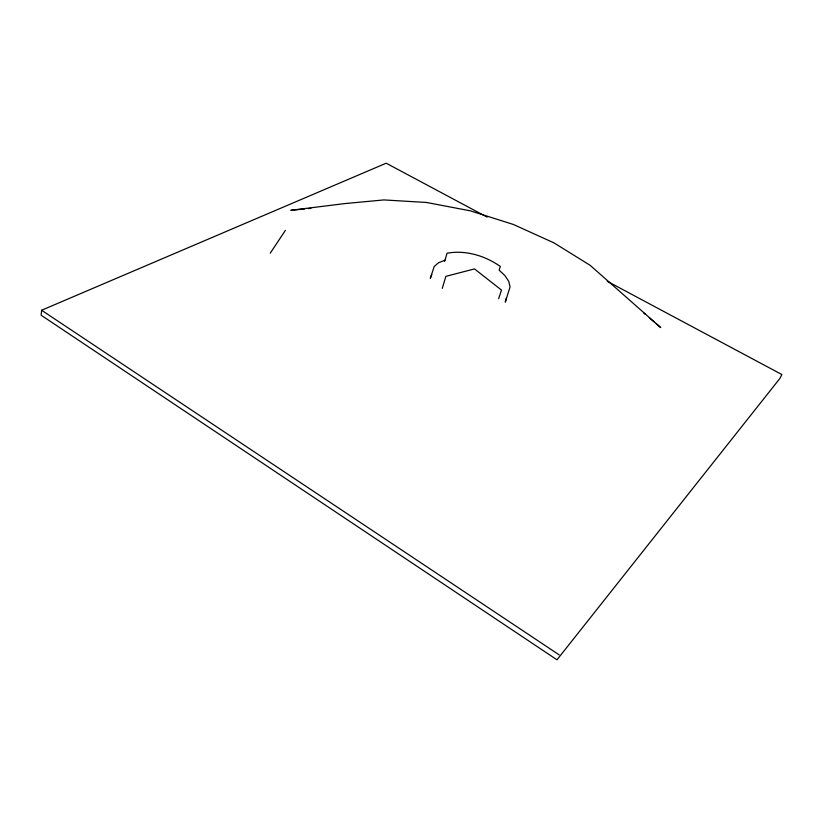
<?xml version="1.0" encoding="UTF-8"?>
<svg xmlns="http://www.w3.org/2000/svg" width="823" height="823" viewBox="0 0 823 823"><rect width="100%" height="100%" fill="white"/><g stroke="black" fill="none" stroke-linecap="round" stroke-linejoin="round"><path stroke-width="1.23" d="M487.093 217.097L386.193 163.201L41.603 310.25L41.15 315.23L556.996 659.799L779.895 378.436L781.85 374.527L607.261 281.281M506.361 298.152L505.291 302.134L510.054 286.908L508.779 281.404L505.034 275.705L499.129 270.191L500.343 266.477C485.117 255.716 465.633 249.853 447.054 253.206L444.626 261.385M442.26 288.4L445.871 276.343L474.501 268.915L501.485 290.066L498.635 298.656M431.797 274.491L430.285 278.339L434.235 266.477L438.546 262.732L444.965 260.243M270.263 253.165L285.355 230.399M304.623 208.98L290.807 210.297L344.642 203.6L383.888 199.927L426.458 202.458L470.272 210.811L513.387 224.473L553.941 242.857L590.06 265.253L660.746 327.605L655.982 323.501M308.388 208.631L310.899 208.394M41.603 310.25L559.187 654.882M643.596 312.843L645.51 314.479M649.316 317.76L654.079 321.865"/></g></svg>
